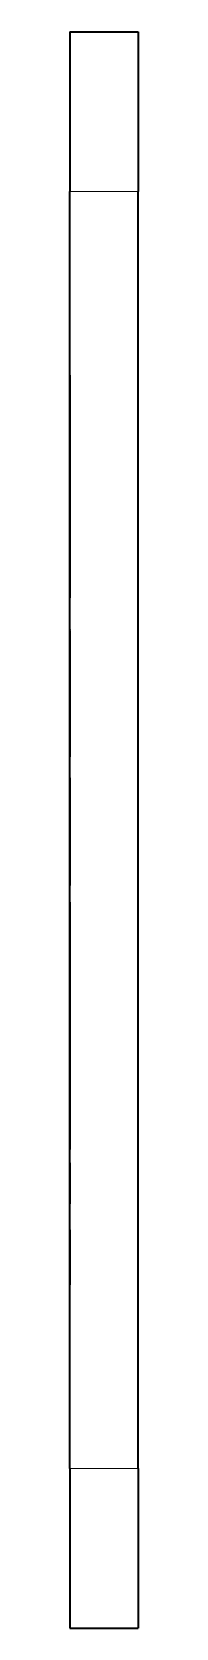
# Model space of a CAD drawing. Extents: x 317 to 941, y 143 to 776.
# Drawn here: x 317.1 to 320.1, y 385.5 to 455.5 of the extents above; entities that cross this region are included whole.
import ezdxf

# ---------------------------------------------------------------- set-up
doc = ezdxf.new("R2010")
doc.units = 0

msp = doc.modelspace()

# ---------------------------------------------------------------- linework, layer by layer
at = {"color": 7, "lineweight": 35, "ltscale": 0.175}
for p, q in [((317.08, 455.5), (317.08, 448.5)), ((320.08, 455.5), (320.08, 448.5)), ((317.08, 392.5), (317.08, 385.5)), ((320.08, 392.5), (320.08, 385.5))]:
    msp.add_line(p, q, dxfattribs=at)
at = {"color": 7, "lineweight": 35, "ltscale": 0.075}
for p, q in [((317.08, 455.5), (320.08, 455.5)), ((317.08, 385.5), (320.08, 385.5))]:
    msp.add_line(p, q, dxfattribs=at)
at = {"color": 7, "lineweight": 35}
for p, q in [((317.08, 392.5), (317.08, 448.5)), ((320.08, 392.5), (320.08, 448.5))]:
    msp.add_line(p, q, dxfattribs=at)
at = {"color": 7, "lineweight": 13, "ltscale": 0.075}
for p, q in [((317.08, 448.5), (320.08, 448.5)), ((317.08, 392.5), (320.08, 392.5))]:
    msp.add_line(p, q, dxfattribs=at)
at = {"color": 7, "lineweight": 35, "ltscale": 6.3324e-05}
msp.add_line((317.08, 440.45), (317.08, 440.447), dxfattribs=at)
at = {"color": 7, "lineweight": 35, "ltscale": 0.000415802}
msp.add_line((317.08, 440.447), (317.08, 440.43), dxfattribs=at)
at = {"color": 7, "lineweight": 35, "ltscale": 0.056585}
msp.add_line((317.08, 440.43), (317.08, 438.167), dxfattribs=at)
at = {"color": 7, "lineweight": 35, "ltscale": 0.013756}
msp.add_line((317.08, 440.412), (317.08, 439.862), dxfattribs=at)
at = {"color": 7, "lineweight": 35, "ltscale": 0.011607}
msp.add_line((317.08, 439.862), (317.08, 439.397), dxfattribs=at)
at = {"color": 7, "lineweight": 35, "ltscale": 0.013713}
msp.add_line((317.08, 439.524), (317.08, 438.976), dxfattribs=at)
at = {"color": 7, "lineweight": 35, "ltscale": 0.021535}
msp.add_line((317.08, 439.397), (317.08, 438.536), dxfattribs=at)
at = {"color": 7, "lineweight": 35, "ltscale": 0.000295258}
msp.add_line((317.08, 439.335), (317.08, 439.323), dxfattribs=at)
at = {"color": 7, "lineweight": 35, "ltscale": 0.018361}
msp.add_line((317.08, 439.323), (317.08, 438.589), dxfattribs=at)
at = {"color": 7, "lineweight": 35, "ltscale": 0.115139}
msp.add_line((317.08, 438.976), (317.08, 434.37), dxfattribs=at)
at = {"color": 7, "lineweight": 35, "ltscale": 0.000484467}
for p, q in [((317.08, 438.589), (317.08, 438.57)), ((317.08, 422.329), (317.08, 422.309)), ((317.08, 422.309), (317.08, 422.29))]:
    msp.add_line(p, q, dxfattribs=at)
at = {"color": 7, "lineweight": 35, "ltscale": 0.006107}
msp.add_line((317.08, 438.57), (317.08, 438.325), dxfattribs=at)
at = {"color": 7, "lineweight": 35, "ltscale": 0.055211}
msp.add_line((317.08, 438.536), (317.08, 436.328), dxfattribs=at)
at = {"color": 7, "lineweight": 35, "ltscale": 0.028132}
msp.add_line((317.08, 438.325), (317.08, 437.2), dxfattribs=at)
at = {"color": 7, "lineweight": 35, "ltscale": 0.120142}
msp.add_line((317.08, 438.167), (317.08, 433.361), dxfattribs=at)
at = {"color": 7, "lineweight": 35, "ltscale": 0.010592}
msp.add_line((317.08, 437.2), (317.08, 436.776), dxfattribs=at)
at = {"color": 7, "lineweight": 35, "ltscale": 0.068308}
msp.add_line((317.08, 436.776), (317.08, 434.044), dxfattribs=at)
at = {"color": 7, "lineweight": 35, "ltscale": 0.001158}
msp.add_line((317.08, 436.609), (317.08, 436.563), dxfattribs=at)
at = {"color": 7, "lineweight": 35, "ltscale": 0.07522}
msp.add_line((317.08, 436.563), (317.08, 433.554), dxfattribs=at)
at = {"color": 7, "lineweight": 35, "ltscale": 0.07414}
msp.add_line((317.08, 436.328), (317.08, 433.362), dxfattribs=at)
at = {"color": 7, "lineweight": 35, "ltscale": 0.025192}
msp.add_line((317.08, 434.37), (317.08, 433.362), dxfattribs=at)
at = {"color": 7, "lineweight": 35, "ltscale": 0.06265}
msp.add_line((317.08, 434.044), (317.08, 431.538), dxfattribs=at)
at = {"color": 7, "lineweight": 35, "ltscale": 0.057817}
msp.add_line((317.08, 433.554), (317.08, 431.241), dxfattribs=at)
at = {"color": 7, "lineweight": 35, "ltscale": 0.013192}
msp.add_line((317.08, 433.362), (317.08, 432.835), dxfattribs=at)
at = {"color": 7, "lineweight": 35, "ltscale": 0.036871}
msp.add_line((317.08, 432.835), (317.08, 431.36), dxfattribs=at)
at = {"color": 7, "lineweight": 35, "ltscale": 0.024728}
msp.add_line((317.08, 431.664), (317.08, 430.675), dxfattribs=at)
at = {"color": 7, "lineweight": 35, "ltscale": 0.000115967}
msp.add_line((317.08, 431.36), (317.08, 431.355), dxfattribs=at)
at = {"color": 7, "lineweight": 35, "ltscale": 0.017004}
msp.add_line((317.08, 431.355), (317.08, 430.675), dxfattribs=at)
at = {"color": 7, "lineweight": 35, "ltscale": 0.014156}
msp.add_line((317.08, 431.241), (317.08, 430.675), dxfattribs=at)
at = {"color": 7, "lineweight": 35, "ltscale": 0.012198}
msp.add_line((317.08, 431.163), (317.08, 430.675), dxfattribs=at)
at = {"color": 7, "lineweight": 35, "ltscale": 0.018418}
msp.add_line((317.08, 429.938), (317.08, 430.675), dxfattribs=at)
at = {"color": 7, "lineweight": 35, "ltscale": 0.018416}
msp.add_line((317.08, 429.201), (317.08, 429.938), dxfattribs=at)
at = {"color": 7, "lineweight": 35, "ltscale": 0.00059433}
msp.add_line((317.08, 429.31), (317.08, 429.286), dxfattribs=at)
at = {"color": 7, "lineweight": 35, "ltscale": 0.055013}
msp.add_line((317.08, 429.25), (317.08, 427.05), dxfattribs=at)
at = {"color": 7, "lineweight": 35, "ltscale": 0.025603}
msp.add_line((317.08, 429.201), (317.08, 428.177), dxfattribs=at)
at = {"color": 7, "lineweight": 35, "ltscale": 0.012718}
msp.add_line((317.08, 428.177), (317.08, 427.668), dxfattribs=at)
at = {"color": 7, "lineweight": 35, "ltscale": 0.009161}
msp.add_line((317.08, 427.668), (317.08, 427.302), dxfattribs=at)
at = {"color": 7, "lineweight": 35, "ltscale": 0.000362396}
msp.add_line((317.08, 427.302), (317.08, 427.287), dxfattribs=at)
at = {"color": 7, "lineweight": 35, "ltscale": 0.025158}
msp.add_line((317.08, 427.287), (317.08, 426.281), dxfattribs=at)
at = {"color": 7, "lineweight": 35, "ltscale": 0.03147}
msp.add_line((317.08, 427.076), (317.08, 425.818), dxfattribs=at)
at = {"color": 7, "lineweight": 35, "ltscale": 0.004443}
msp.add_line((317.08, 427.05), (317.08, 426.872), dxfattribs=at)
at = {"color": 7, "lineweight": 35, "ltscale": 0.021283}
msp.add_line((317.08, 426.872), (317.08, 426.021), dxfattribs=at)
at = {"color": 7, "lineweight": 35, "ltscale": 0.006012}
msp.add_line((317.08, 426.281), (317.08, 426.04), dxfattribs=at)
at = {"color": 7, "lineweight": 35, "ltscale": 0.001806}
msp.add_line((317.08, 426.021), (317.08, 425.949), dxfattribs=at)
at = {"color": 7, "lineweight": 35, "ltscale": 0.00057373}
msp.add_line((317.08, 425.818), (317.08, 425.795), dxfattribs=at)
at = {"color": 7, "lineweight": 35, "ltscale": 0.010545}
msp.add_line((317.08, 425.795), (317.08, 425.373), dxfattribs=at)
at = {"color": 7, "lineweight": 35, "ltscale": 0.036629}
msp.add_line((317.08, 425.576), (317.08, 424.111), dxfattribs=at)
at = {"color": 7, "lineweight": 35, "ltscale": 0.010445}
msp.add_line((317.08, 425.453), (317.08, 425.035), dxfattribs=at)
at = {"color": 7, "lineweight": 35, "ltscale": 0.010121}
msp.add_line((317.08, 424.111), (317.08, 423.706), dxfattribs=at)
at = {"color": 7, "lineweight": 35, "ltscale": 0.02868}
for p, q in [((317.08, 422.56), (317.08, 423.707)), ((317.08, 416.921), (317.08, 418.068)), ((317.08, 405.343), (317.08, 406.49))]:
    msp.add_line(p, q, dxfattribs=at)
at = {"color": 7, "lineweight": 35, "ltscale": 0.025837}
msp.add_line((317.08, 422.793), (317.08, 421.76), dxfattribs=at)
at = {"color": 7, "lineweight": 35, "ltscale": 0.000237274}
msp.add_line((317.08, 422.559), (317.08, 422.549), dxfattribs=at)
at = {"color": 7, "lineweight": 35, "ltscale": 0.005042}
msp.add_line((317.08, 422.55), (317.08, 422.348), dxfattribs=at)
at = {"color": 7, "lineweight": 35, "ltscale": 0.015063}
msp.add_line((317.08, 422.55), (317.08, 421.947), dxfattribs=at)
at = {"color": 7, "lineweight": 35, "ltscale": 0.04453}
msp.add_line((317.08, 422.55), (317.08, 420.769), dxfattribs=at)
at = {"color": 7, "lineweight": 35, "ltscale": 0.000483704}
msp.add_line((317.08, 422.348), (317.08, 422.329), dxfattribs=at)
at = {"color": 7, "lineweight": 35, "ltscale": 0.031985}
msp.add_line((317.08, 422.29), (317.08, 421.01), dxfattribs=at)
at = {"color": 7, "lineweight": 35, "ltscale": 0.000395203}
msp.add_line((317.08, 421.947), (317.08, 421.932), dxfattribs=at)
at = {"color": 7, "lineweight": 35, "ltscale": 0.00054245}
msp.add_line((317.08, 421.76), (317.08, 421.738), dxfattribs=at)
at = {"color": 7, "lineweight": 35, "ltscale": 0.026926}
msp.add_line((317.08, 421.738), (317.08, 420.661), dxfattribs=at)
at = {"color": 7, "lineweight": 35, "ltscale": 0.006298}
msp.add_line((317.08, 421.01), (317.08, 420.758), dxfattribs=at)
at = {"color": 7, "lineweight": 35, "ltscale": 0.004346}
msp.add_line((317.08, 420.769), (317.08, 420.595), dxfattribs=at)
at = {"color": 7, "lineweight": 35, "ltscale": 0.002425}
msp.add_line((317.08, 420.758), (317.08, 420.661), dxfattribs=at)
at = {"color": 7, "lineweight": 35, "ltscale": 0.001661}
msp.add_line((317.08, 420.662), (317.08, 420.595), dxfattribs=at)
at = {"color": 7, "lineweight": 35, "ltscale": 0.001657}
msp.add_line((317.08, 420.661), (317.08, 420.595), dxfattribs=at)
at = {"color": 7, "lineweight": 35, "ltscale": 0.003192}
msp.add_line((317.08, 420.595), (317.08, 420.467), dxfattribs=at)
at = {"color": 7, "lineweight": 35, "ltscale": 0.02849}
msp.add_line((317.08, 420.467), (317.08, 419.328), dxfattribs=at)
at = {"color": 7, "lineweight": 35, "ltscale": 0.010023}
msp.add_line((317.08, 420.395), (317.08, 419.994), dxfattribs=at)
at = {"color": 7, "lineweight": 35, "ltscale": 0.006127}
msp.add_line((317.08, 419.994), (317.08, 419.749), dxfattribs=at)
at = {"color": 7, "lineweight": 35, "ltscale": 0.042017}
msp.add_line((317.08, 419.749), (317.08, 418.068), dxfattribs=at)
at = {"color": 7, "lineweight": 35, "ltscale": 0.000974274}
msp.add_line((317.08, 419.654), (317.08, 419.615), dxfattribs=at)
at = {"color": 7, "lineweight": 35, "ltscale": 0.026574}
msp.add_line((317.08, 419.615), (317.08, 418.552), dxfattribs=at)
at = {"color": 7, "lineweight": 35, "ltscale": 0.012097}
msp.add_line((317.08, 418.552), (317.08, 418.068), dxfattribs=at)
at = {"color": 7, "lineweight": 35, "ltscale": 0.000199127}
msp.add_line((317.08, 418.436), (317.08, 418.428), dxfattribs=at)
at = {"color": 7, "lineweight": 35, "ltscale": 0.001402}
msp.add_line((317.08, 418.428), (317.08, 418.372), dxfattribs=at)
at = {"color": 7, "lineweight": 35, "ltscale": 0.00761}
msp.add_line((317.08, 418.372), (317.08, 418.068), dxfattribs=at)
at = {"color": 7, "lineweight": 35, "ltscale": 0.054348}
msp.add_line((317.08, 417.33), (317.08, 415.156), dxfattribs=at)
at = {"color": 7, "lineweight": 35, "ltscale": 0.04184}
msp.add_line((317.08, 417.186), (317.08, 415.512), dxfattribs=at)
at = {"color": 7, "lineweight": 35, "ltscale": 0.011211}
msp.add_line((317.08, 416.921), (317.08, 416.472), dxfattribs=at)
at = {"color": 7, "lineweight": 35, "ltscale": 0.011949}
msp.add_line((317.08, 415.512), (317.08, 415.034), dxfattribs=at)
at = {"color": 7, "lineweight": 35, "ltscale": 0.054813}
msp.add_line((317.08, 415.034), (317.08, 412.842), dxfattribs=at)
at = {"color": 7, "lineweight": 35, "ltscale": 0.055901}
msp.add_line((317.08, 414.853), (317.08, 412.617), dxfattribs=at)
at = {"color": 7, "lineweight": 35, "ltscale": 0.037263}
msp.add_line((317.08, 412.617), (317.08, 411.127), dxfattribs=at)
at = {"color": 7, "lineweight": 35, "ltscale": 0.062581}
msp.add_line((317.08, 412.411), (317.08, 409.908), dxfattribs=at)
at = {"color": 7, "lineweight": 35, "ltscale": 0.089017}
msp.add_line((317.08, 411.366), (317.08, 407.806), dxfattribs=at)
at = {"color": 7, "lineweight": 35, "ltscale": 0.006979}
msp.add_line((317.08, 409.943), (317.08, 409.663), dxfattribs=at)
at = {"color": 7, "lineweight": 35, "ltscale": 0.00039444}
msp.add_line((317.08, 409.908), (317.08, 409.892), dxfattribs=at)
at = {"color": 7, "lineweight": 35, "ltscale": 0.035777}
msp.add_line((317.08, 409.892), (317.08, 408.461), dxfattribs=at)
at = {"color": 7, "lineweight": 35, "ltscale": 0.060065}
msp.add_line((317.08, 409.663), (317.08, 407.261), dxfattribs=at)
at = {"color": 7, "lineweight": 35, "ltscale": 0.068884}
msp.add_line((317.08, 409.246), (317.08, 406.491), dxfattribs=at)
at = {"color": 7, "lineweight": 35, "ltscale": 0.011168}
msp.add_line((317.08, 408.509), (317.08, 408.062), dxfattribs=at)
at = {"color": 7, "lineweight": 35, "ltscale": 0.023036}
msp.add_line((317.08, 408.062), (317.08, 407.141), dxfattribs=at)
at = {"color": 7, "lineweight": 35, "ltscale": 0.019276}
msp.add_line((317.08, 407.261), (317.08, 406.49), dxfattribs=at)
at = {"color": 7, "lineweight": 35, "ltscale": 0.016261}
msp.add_line((317.08, 407.141), (317.08, 406.491), dxfattribs=at)
at = {"color": 7, "lineweight": 35, "ltscale": 0.00759}
msp.add_line((317.08, 406.794), (317.08, 406.491), dxfattribs=at)
at = {"color": 7, "lineweight": 35, "ltscale": 0.045059}
msp.add_line((317.08, 405.904), (317.08, 404.102), dxfattribs=at)
at = {"color": 7, "lineweight": 35, "ltscale": 0.015641}
msp.add_line((317.08, 405.343), (317.08, 404.718), dxfattribs=at)
at = {"color": 7, "lineweight": 35, "ltscale": 0.03101}
msp.add_line((317.08, 405.343), (317.08, 404.103), dxfattribs=at)
at = {"color": 7, "lineweight": 35, "ltscale": 0.023621}
msp.add_line((317.08, 405.343), (317.08, 404.398), dxfattribs=at)
at = {"color": 7, "lineweight": 35, "ltscale": 0.001384}
msp.add_line((317.08, 404.718), (317.08, 404.662), dxfattribs=at)
at = {"color": 7, "lineweight": 35, "ltscale": 0.00017395}
msp.add_line((317.08, 404.662), (317.08, 404.655), dxfattribs=at)
at = {"color": 7, "lineweight": 35, "ltscale": 0.013805}
msp.add_line((317.08, 404.655), (317.08, 404.103), dxfattribs=at)
at = {"color": 7, "lineweight": 35, "ltscale": 0.009008}
msp.add_line((317.08, 404.463), (317.08, 404.103), dxfattribs=at)
at = {"color": 7, "lineweight": 35, "ltscale": 0.003593}
msp.add_line((317.08, 403.959), (317.08, 404.102), dxfattribs=at)
at = {"color": 7, "lineweight": 35, "ltscale": 0.00974}
msp.add_line((317.08, 403.569), (317.08, 403.959), dxfattribs=at)
at = {"color": 7, "lineweight": 35, "ltscale": 0.015029}
msp.add_line((317.08, 402.968), (317.08, 403.569), dxfattribs=at)
at = {"color": 7, "lineweight": 35, "ltscale": 0.003916}
msp.add_line((317.08, 402.968), (317.08, 402.812), dxfattribs=at)
at = {"color": 7, "lineweight": 35, "ltscale": 0.011823}
msp.add_line((317.08, 402.968), (317.08, 402.495), dxfattribs=at)
at = {"color": 7, "lineweight": 35, "ltscale": 0.005919}
msp.add_line((317.08, 402.896), (317.08, 402.659), dxfattribs=at)
at = {"color": 7, "lineweight": 35, "ltscale": 0.017462}
msp.add_line((317.08, 402.812), (317.08, 402.113), dxfattribs=at)
at = {"color": 7, "lineweight": 35, "ltscale": 0.000294495}
msp.add_line((317.08, 402.812), (317.08, 402.8), dxfattribs=at)
at = {"color": 7, "lineweight": 35, "ltscale": 0.000687408}
msp.add_line((317.08, 402.686), (317.08, 402.658), dxfattribs=at)
at = {"color": 7, "lineweight": 35, "ltscale": 0.000939941}
msp.add_line((317.08, 402.659), (317.08, 402.622), dxfattribs=at)
at = {"color": 7, "lineweight": 35, "ltscale": 0.011124}
msp.add_line((317.08, 402.622), (317.08, 402.177), dxfattribs=at)
at = {"color": 7, "lineweight": 35, "ltscale": 0.000863647}
msp.add_line((317.08, 402.177), (317.08, 402.142), dxfattribs=at)
at = {"color": 7, "lineweight": 35, "ltscale": 0.017113}
msp.add_line((317.08, 402.142), (317.08, 401.458), dxfattribs=at)
at = {"color": 7, "lineweight": 35, "ltscale": 0.002512}
msp.add_line((317.08, 402.035), (317.08, 401.935), dxfattribs=at)
at = {"color": 7, "lineweight": 35, "ltscale": 0.016129}
msp.add_line((317.08, 401.935), (317.08, 401.29), dxfattribs=at)
at = {"color": 7, "lineweight": 35, "ltscale": 0.000392151}
msp.add_line((317.08, 401.29), (317.08, 401.274), dxfattribs=at)
at = {"color": 7, "lineweight": 35, "ltscale": 0.014926}
msp.add_line((317.08, 401.274), (317.08, 400.677), dxfattribs=at)
at = {"color": 7, "lineweight": 35, "ltscale": 0.013927}
msp.add_line((317.08, 401.274), (317.08, 400.717), dxfattribs=at)
at = {"color": 7, "lineweight": 35, "ltscale": 0.009209}
msp.add_line((317.08, 401.274), (317.08, 400.906), dxfattribs=at)
at = {"color": 7, "lineweight": 35, "ltscale": 0.003032}
msp.add_line((317.08, 400.906), (317.08, 400.784), dxfattribs=at)
at = {"color": 7, "lineweight": 35, "ltscale": 8.46863e-05}
msp.add_line((317.08, 400.717), (317.08, 400.714), dxfattribs=at)
at = {"color": 7, "lineweight": 35, "ltscale": 0.003942}
msp.add_line((317.08, 400.714), (317.08, 400.556), dxfattribs=at)

doc.saveas('drawing.dxf')
